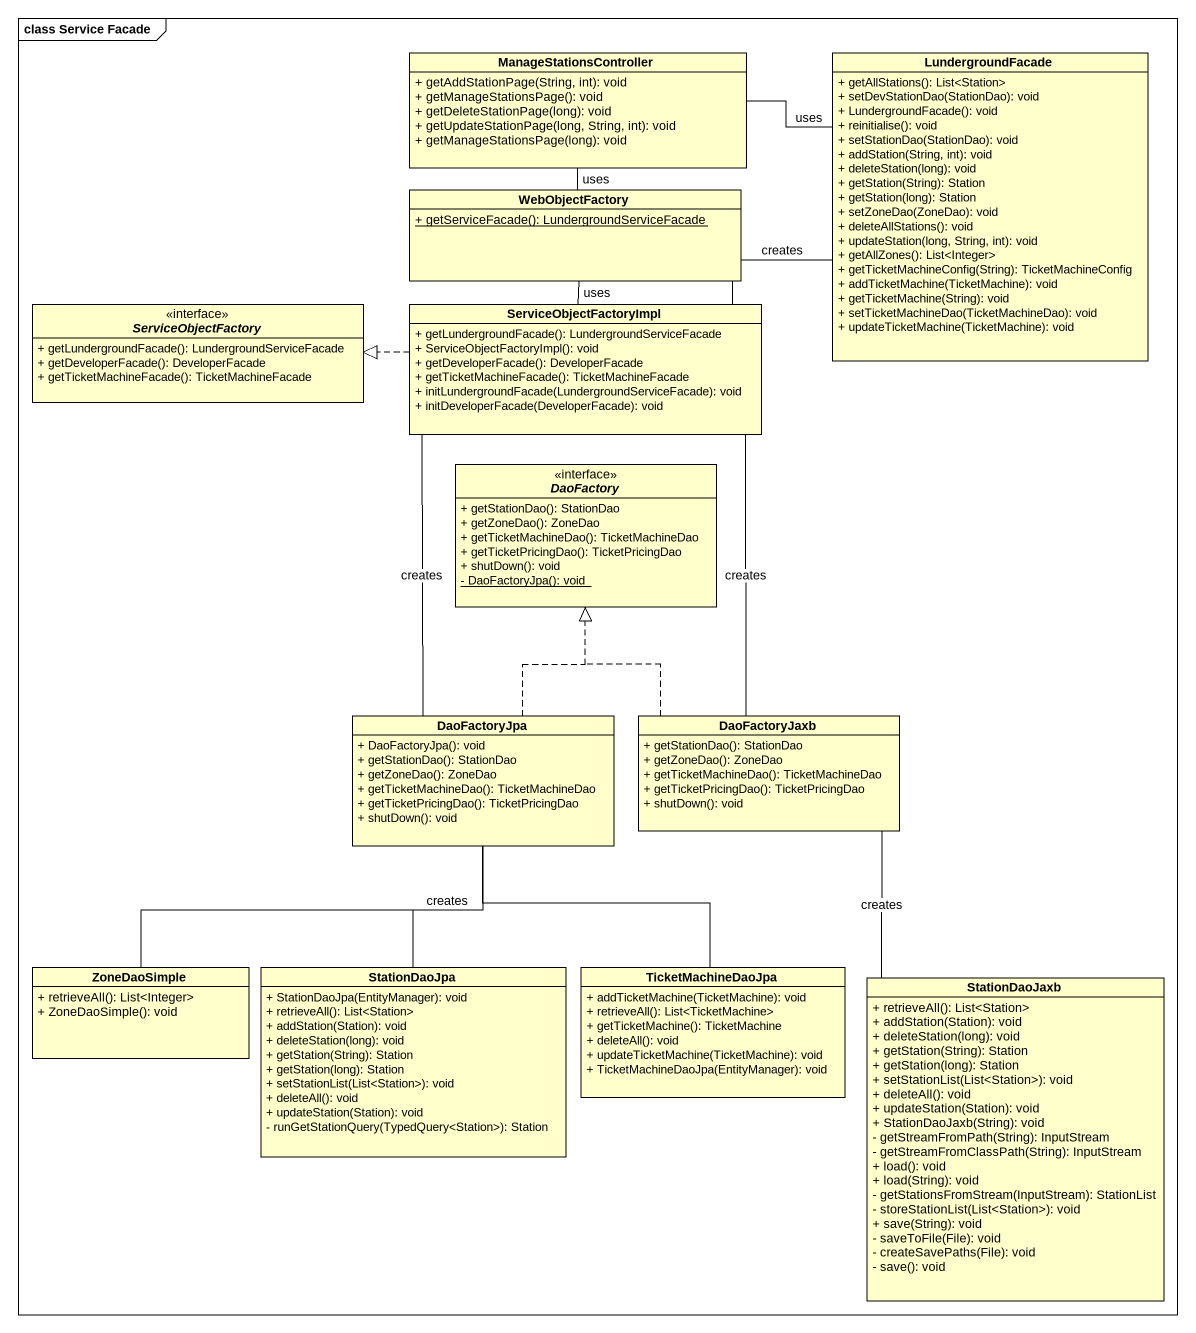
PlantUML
@startuml
mainframe class Service Facade
hide circle
hide empty members
skinparam classAttributeIconSize 0
class ManageStationsController {
  + getAddStationPage(String, int): void
  + getManageStationsPage(): void
  + getDeleteStationPage(long): void
  + getUpdateStationPage(long, String, int): void
  + getManageStationsPage(long): void
}
class LundergroundFacade {
  + getAllStations(): List<Station>
  + setDevStationDao(StationDao): void
  + LundergroundFacade(): void
  + reinitialise(): void
  + setStationDao(StationDao): void
  + addStation(String, int): void
  + deleteStation(long): void
  + getStation(String): Station
  + getStation(long): Station
  + setZoneDao(ZoneDao): void
  + deleteAllStations(): void
  + updateStation(long, String, int): void
  + getAllZones(): List<Integer>
  + getTicketMachineConfig(String): TicketMachineConfig
  + addTicketMachine(TicketMachine): void
  + getTicketMachine(String): void
  + setTicketMachineDao(TicketMachineDao): void
  + updateTicketMachine(TicketMachine): void
}
class WebObjectFactory {
  {static} + getServiceFacade(): LundergroundServiceFacade
}
interface ServiceObjectFactory {
  + getLundergroundFacade(): LundergroundServiceFacade
  + getDeveloperFacade(): DeveloperFacade
  + getTicketMachineFacade(): TicketMachineFacade
}
class ServiceObjectFactoryImpl {
  + getLundergroundFacade(): LundergroundServiceFacade
  + ServiceObjectFactoryImpl(): void
  + getDeveloperFacade(): DeveloperFacade
  + getTicketMachineFacade(): TicketMachineFacade
  + initLundergroundFacade(LundergroundServiceFacade): void
  + initDeveloperFacade(DeveloperFacade): void
}
interface DaoFactory {
  + getStationDao(): StationDao
  + getZoneDao(): ZoneDao
  + getTicketMachineDao(): TicketMachineDao
  + getTicketPricingDao(): TicketPricingDao
  + shutDown(): void
  {static} - DaoFactoryJpa(): void
}
class DaoFactoryJpa {
  + DaoFactoryJpa(): void
  + getStationDao(): StationDao
  + getZoneDao(): ZoneDao
  + getTicketMachineDao(): TicketMachineDao
  + getTicketPricingDao(): TicketPricingDao
  + shutDown(): void
}
class DaoFactoryJaxb {
  + getStationDao(): StationDao
  + getZoneDao(): ZoneDao
  + getTicketMachineDao(): TicketMachineDao
  + getTicketPricingDao(): TicketPricingDao
  + shutDown(): void
}
class ZoneDaoSimple {
  + retrieveAll(): List<Integer>
  + ZoneDaoSimple(): void
}
class StationDaoJpa {
  + StationDaoJpa(EntityManager): void
  + retrieveAll(): List<Station>
  + addStation(Station): void
  + deleteStation(long): void
  + getStation(String): Station
  + getStation(long): Station
  + setStationList(List<Station>): void
  + deleteAll(): void
  + updateStation(Station): void
  - runGetStationQuery(TypedQuery<Station>): Station
}
class TicketMachineDaoJpa {
  + addTicketMachine(TicketMachine): void
  + retrieveAll(): List<TicketMachine>
  + getTicketMachine(): TicketMachine
  + deleteAll(): void
  + updateTicketMachine(TicketMachine): void
  + TicketMachineDaoJpa(EntityManager): void
}
class StationDaoJaxb {
  + retrieveAll(): List<Station>
  + addStation(Station): void
  + deleteStation(long): void
  + getStation(String): Station
  + getStation(long): Station
  + setStationList(List<Station>): void
  + deleteAll(): void
  + updateStation(Station): void
  + StationDaoJaxb(String): void
  - getStreamFromPath(String): InputStream
  - getStreamFromClassPath(String): InputStream
  + load(): void
  + load(String): void
  - getStationsFromStream(InputStream): StationList
  - storeStationList(List<Station>): void
  + save(String): void
  - saveToFile(File): void
  - createSavePaths(File): void
  - save(): void
}
ManageStationsController -right- LundergroundFacade : uses
ManageStationsController -- WebObjectFactory : uses
WebObjectFactory -- ServiceObjectFactoryImpl : uses
ServiceObjectFactoryImpl -right- LundergroundFacade : creates
ServiceObjectFactoryImpl .left.|> ServiceObjectFactory
ServiceObjectFactoryImpl -- DaoFactoryJpa : creates
DaoFactoryJpa .up.|> DaoFactory
DaoFactoryJpa -- ZoneDaoSimple
DaoFactoryJpa -- StationDaoJpa : creates
DaoFactoryJaxb -up- ServiceObjectFactoryImpl : creates
DaoFactoryJaxb .up.|> DaoFactory
TicketMachineDaoJpa -up- DaoFactoryJpa
StationDaoJaxb -up- DaoFactoryJaxb : creates
@enduml
